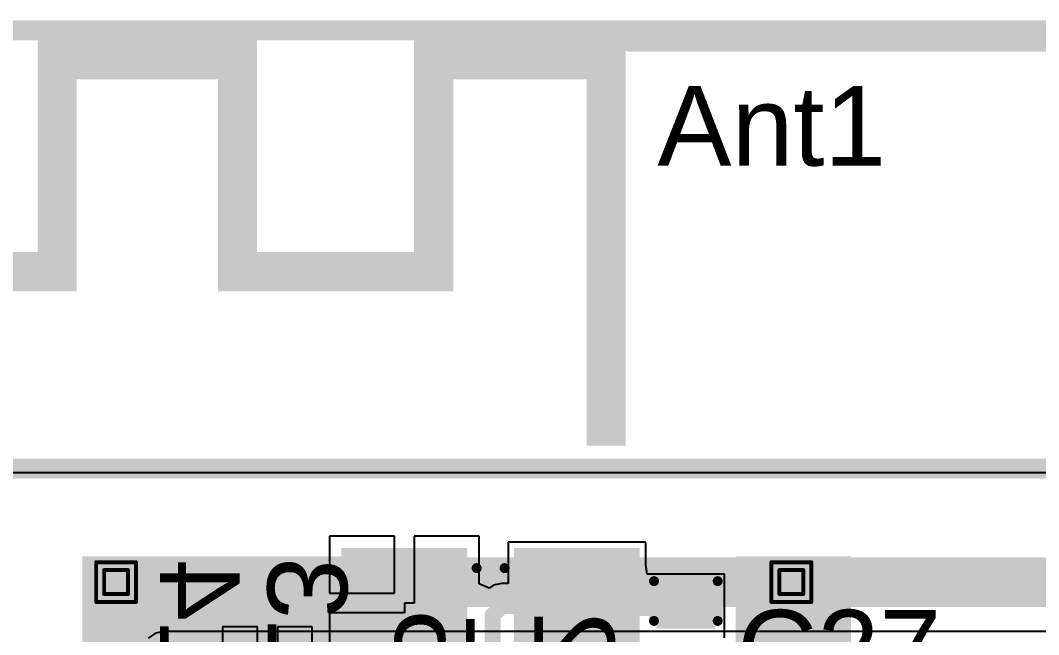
# Model space of a CAD drawing. Header units: inches. Extents: x -8 to 208, y -3 to 109.
# Drawn here: x 8.96 to 21.95, y 54.78 to 62.61 of the extents above; entities that cross this region are included whole.
import ezdxf

# ---------------------------------------------------------------- set-up
doc = ezdxf.new("R2010")
doc.units = ezdxf.units.IN
for name, color, linetype in [('BottomLayer', 5, 'Continuous'), ('BottomOverlay', 54, 'Continuous'), ('DrillDrawing', 1, 'Continuous'), ('Mechanical2', 216, 'Continuous'), ('TopLayer', 1, 'Continuous'), ('TopOverlay', 2, 'Continuous'), ('TopPaste', 8, 'Continuous'), ('TopSolder', 216, 'Continuous'), ('ViaHoleLayer', 16, 'Continuous')]:
    doc.layers.add(name, color=color, linetype=linetype)
doc.styles.add('Arial', font='', dxfattribs={"height": 0.2})
doc.styles.get('Arial').set_extended_font_data('Arial')

# ---------------------------------------------------------------- blocks, each defined once
blk = doc.blocks.new('ESP_P_____A_______4')
at = {"layer": 'TopLayer'}
for points in [[(7, 5.41), (7, 4.91), (9.8, 4.91), (9.8, 5.41)], [(11.8, 5.41), (11.8, 4.91), (14.5, 4.91), (14.5, 5.41)], [(7.5, 5.029), (7, 5.029), (7, 2.21), (7.5, 2.21)], [(9.3, 2.21), (9.8, 2.21), (9.8, 5.029), (9.3, 5.029)], [(12.3, 5.055), (11.8, 5.055), (11.8, 2.21), (12.3, 2.21)], [(14, 0.24), (14.5, 0.24), (14.5, 5.055), (14, 5.055)], [(7.137, 2.21), (7.137, 2.71), (4.877, 2.71), (4.877, 2.21)], [(11.963, 2.21), (11.963, 2.71), (9.652, 2.71), (9.652, 2.21)]]:
    blk.add_hatch(color=1, dxfattribs=at).paths.add_polyline_path(points)
blk = doc.blocks.new('X322540MPB4SI__14')
at = {"layer": 'TopLayer'}
for points in [[(-1.8, 1.45), (-0.4, 1.45), (-0.4, 0.25), (-1.8, 0.25)], [(0.4, 1.45), (1.8, 1.45), (1.8, 0.25), (0.4, 0.25)], [(-1.8, -0.25), (-0.4, -0.25), (-0.4, -1.45), (-1.8, -1.45)], [(0.4, -0.25), (1.8, -0.25), (1.8, -1.45), (0.4, -1.45)]]:
    blk.add_hatch(color=1, dxfattribs=at).paths.add_polyline_path(points)
at = {"layer": 'TopPaste'}
for points in [[(-1.8, 1.45), (-0.4, 1.45), (-0.4, 0.25), (-1.8, 0.25)], [(0.4, 1.45), (1.8, 1.45), (1.8, 0.25), (0.4, 0.25)], [(-1.8, -0.25), (-0.4, -0.25), (-0.4, -1.45), (-1.8, -1.45)], [(0.4, -0.25), (1.8, -0.25), (1.8, -1.45), (0.4, -1.45)]]:
    blk.add_hatch(color=8, dxfattribs=at).paths.add_polyline_path(points)
at = {"layer": 'TopSolder'}
for points in [[(-1.902, 1.552), (-0.298, 1.552), (-0.298, 0.148), (-1.902, 0.148)], [(0.298, 1.552), (1.902, 1.552), (1.902, 0.148), (0.298, 0.148)], [(-1.902, -0.148), (-0.298, -0.148), (-0.298, -1.552), (-1.902, -1.552)], [(0.298, -0.148), (1.902, -0.148), (1.902, -1.552), (0.298, -1.552)]]:
    blk.add_hatch(color=216, dxfattribs=at).paths.add_polyline_path(points)
at = {"layer": 'TopOverlay'}
for points in [[(-0.178, 1.295, 0.127, 0.127, 0), (0.178, 1.295, 0.127, 0.127, 0)], [(-1.651, -0.076, 0.127, 0.127, 0), (-1.651, 0.076, 0.127, 0.127, 0)], [(1.651, -0.076, 0.127, 0.127, 0), (1.651, 0.076, 0.127, 0.127, 0)], [(-2.134, -0.711, 0.2, 0.2, 0), (-1.981, -0.864, 0.2, 0.2, 0)], [(-2.134, -1.016, 0.2, 0.2, 0), (-2.134, -0.711, 0.2, 0.2, 0)], [(-2.134, -1.016, 0.2, 0.2, 0), (-1.981, -0.864, 0.2, 0.2, 0)], [(-0.178, -1.295, 0.127, 0.127, 0), (0.178, -1.295, 0.127, 0.127, 0)]]:
    blk.add_lwpolyline(points, format="xyseb", dxfattribs=at)
for points in [[(-0.21, 1.295, 0.0635, 0.0635, 1), (-0.146, 1.295, 0.0635, 0.0635, 1)], [(0.146, 1.295, 0.0635, 0.0635, 1), (0.21, 1.295, 0.0635, 0.0635, 1)], [(-1.683, 0.076, 0.0635, 0.0635, 1), (-1.619, 0.076, 0.0635, 0.0635, 1)], [(1.619, 0.076, 0.0635, 0.0635, 1), (1.683, 0.076, 0.0635, 0.0635, 1)], [(-1.683, -0.076, 0.0635, 0.0635, 1), (-1.619, -0.076, 0.0635, 0.0635, 1)], [(1.619, -0.076, 0.0635, 0.0635, 1), (1.683, -0.076, 0.0635, 0.0635, 1)], [(-2.184, -0.711, 0.1, 0.1, 1), (-2.084, -0.711, 0.1, 0.1, 1)], [(-2.184, -0.711, 0.1, 0.1, 1), (-2.084, -0.711, 0.1, 0.1, 1)], [(-2.031, -0.864, 0.1, 0.1, 1), (-1.931, -0.864, 0.1, 0.1, 1)], [(-2.031, -0.864, 0.1, 0.1, 1), (-1.931, -0.864, 0.1, 0.1, 1)], [(-2.184, -1.016, 0.1, 0.1, 1), (-2.084, -1.016, 0.1, 0.1, 1)], [(-2.184, -1.016, 0.1, 0.1, 1), (-2.084, -1.016, 0.1, 0.1, 1)], [(-0.21, -1.295, 0.0635, 0.0635, 1), (-0.146, -1.295, 0.0635, 0.0635, 1)], [(0.146, -1.295, 0.0635, 0.0635, 1), (0.21, -1.295, 0.0635, 0.0635, 1)]]:
    blk.add_lwpolyline(points, format="xyseb", close=True, dxfattribs=at)
blk = doc.blocks.new('C___0402_132')
at = {"layer": 'TopLayer'}
for points in [[(-0.699, -0.318), (-0.699, 0.318), (-0.241, 0.318), (-0.241, -0.318)], [(0.241, -0.318), (0.241, 0.318), (0.699, 0.318), (0.699, -0.318)]]:
    blk.add_hatch(color=1, dxfattribs=at).paths.add_polyline_path(points)
at = {"layer": 'TopPaste'}
for points in [[(-0.699, -0.318), (-0.699, 0.318), (-0.241, 0.318), (-0.241, -0.318)], [(0.241, -0.318), (0.241, 0.318), (0.699, 0.318), (0.699, -0.318)]]:
    blk.add_hatch(color=8, dxfattribs=at).paths.add_polyline_path(points)
at = {"layer": 'TopSolder'}
for points in [[(-0.758, -0.377), (-0.758, 0.377), (-0.181, 0.377), (-0.181, -0.377)], [(0.181, -0.377), (0.181, 0.377), (0.758, 0.377), (0.758, -0.377)]]:
    blk.add_hatch(color=216, dxfattribs=at).paths.add_polyline_path(points)
at = {"layer": 'TopOverlay'}
for points in [[(-0.787, 0.406, 0.127, 0.127, 0), (-0.787, -0.406, 0.127, 0.127, 0)], [(-0.787, 0.406, 0.127, 0.127, 0), (-0.279, 0.406, 0.127, 0.127, 0)], [(0.279, 0.406, 0.127, 0.127, 0), (0.787, 0.406, 0.127, 0.127, 0)], [(0.787, 0.406, 0.127, 0.127, 0), (0.787, -0.406, 0.127, 0.127, 0)], [(-0.787, -0.406, 0.127, 0.127, 0), (-0.279, -0.406, 0.127, 0.127, 0)], [(0.279, -0.406, 0.127, 0.127, 0), (0.787, -0.406, 0.127, 0.127, 0)]]:
    blk.add_lwpolyline(points, format="xyseb", dxfattribs=at)
for points in [[(-0.819, 0.406, 0.0635, 0.0635, 1), (-0.756, 0.406, 0.0635, 0.0635, 1)], [(-0.819, 0.406, 0.0635, 0.0635, 1), (-0.756, 0.406, 0.0635, 0.0635, 1)], [(-0.311, 0.406, 0.0635, 0.0635, 1), (-0.248, 0.406, 0.0635, 0.0635, 1)], [(0.248, 0.406, 0.0635, 0.0635, 1), (0.311, 0.406, 0.0635, 0.0635, 1)], [(0.756, 0.406, 0.0635, 0.0635, 1), (0.819, 0.406, 0.0635, 0.0635, 1)], [(0.756, 0.406, 0.0635, 0.0635, 1), (0.819, 0.406, 0.0635, 0.0635, 1)], [(-0.819, -0.406, 0.0635, 0.0635, 1), (-0.756, -0.406, 0.0635, 0.0635, 1)], [(-0.819, -0.406, 0.0635, 0.0635, 1), (-0.756, -0.406, 0.0635, 0.0635, 1)], [(-0.311, -0.406, 0.0635, 0.0635, 1), (-0.248, -0.406, 0.0635, 0.0635, 1)], [(0.248, -0.406, 0.0635, 0.0635, 1), (0.311, -0.406, 0.0635, 0.0635, 1)], [(0.756, -0.406, 0.0635, 0.0635, 1), (0.819, -0.406, 0.0635, 0.0635, 1)], [(0.756, -0.406, 0.0635, 0.0635, 1), (0.819, -0.406, 0.0635, 0.0635, 1)]]:
    blk.add_lwpolyline(points, format="xyseb", close=True, dxfattribs=at)

msp = doc.modelspace()

# ---------------------------------------------------------------- hatches: boundary and pattern name
at = {"layer": 'BottomLayer'}
h = msp.add_hatch(color=5, dxfattribs=at)
edge = h.paths.add_edge_path()
edge.add_arc((10.185, 55.448), 0.3, 0, 360)
h = msp.add_hatch(color=5, dxfattribs=at)
edge = h.paths.add_edge_path()
edge.add_arc((18.796, 55.448), 0.3, 0, 360)
at = {"layer": 'TopLayer'}
for points in [[(9.754, 54.534), (14.554, 54.534), (14.554, 55.778), (9.754, 55.778)], [(18.085, 52.908), (19.558, 52.908), (19.558, 55.778), (18.085, 55.778)]]:
    msp.add_hatch(color=1, dxfattribs=at).paths.add_polyline_path(points)
h = msp.add_hatch(color=1, dxfattribs=at)
edge = h.paths.add_edge_path()
edge.add_arc((10.185, 55.448), 0.3, 0, 360)
h = msp.add_hatch(color=1, dxfattribs=at)
edge = h.paths.add_edge_path()
edge.add_arc((18.796, 55.448), 0.3, 0, 360)
at = {"layer": 'ViaHoleLayer'}
h = msp.add_hatch(color=16, dxfattribs=at)
edge = h.paths.add_edge_path()
edge.add_arc((10.185, 55.448), 0.15, 0, 360)
h = msp.add_hatch(color=16, dxfattribs=at)
edge = h.paths.add_edge_path()
edge.add_arc((18.796, 55.448), 0.15, 0, 360)

# ---------------------------------------------------------------- linework, layer by layer
at = {"layer": 'BottomLayer'}
for p, q in [((1.143, 56.846), (31.081, 56.846)), ((10.686, 54.797), (10.594, 54.735)), ((10.795, 54.819), (10.686, 54.797)), ((36.093, 54.819), (10.795, 54.819))]:
    msp.add_line(p, q, dxfattribs=at)
for points in [[(10.185, 55.448, 0.635, 0.635, 0), (18.796, 55.448, 0.635, 0.635, 0)], [(18.796, 55.448, 0.635, 0.635, 0), (31.242, 55.448, 0.635, 0.635, 0)]]:
    msp.add_lwpolyline(points, format="xyseb", dxfattribs=at)
for points in [[(10.027, 55.448, 0.318, 0.318, 1), (10.344, 55.448, 0.318, 0.318, 1)], [(18.637, 55.448, 0.318, 0.318, 1), (18.955, 55.448, 0.318, 0.318, 1)], [(18.637, 55.448, 0.318, 0.318, 1), (18.955, 55.448, 0.318, 0.318, 1)]]:
    msp.add_lwpolyline(points, format="xyseb", close=True, dxfattribs=at)
at = {"layer": 'DrillDrawing'}
for points in [[(9.931, 55.702, 0.0508, 0.0508, 0), (10.439, 55.702, 0.0508, 0.0508, 0)], [(9.931, 55.194, 0.0508, 0.0508, 0), (9.931, 55.702, 0.0508, 0.0508, 0)], [(10.439, 55.194, 0.0508, 0.0508, 0), (10.439, 55.702, 0.0508, 0.0508, 0)], [(18.542, 55.702, 0.0508, 0.0508, 0), (19.05, 55.702, 0.0508, 0.0508, 0)], [(18.542, 55.194, 0.0508, 0.0508, 0), (18.542, 55.702, 0.0508, 0.0508, 0)], [(19.05, 55.194, 0.0508, 0.0508, 0), (19.05, 55.702, 0.0508, 0.0508, 0)], [(10.033, 55.601, 0.0508, 0.0508, 0), (10.338, 55.601, 0.0508, 0.0508, 0)], [(10.033, 55.296, 0.0508, 0.0508, 0), (10.033, 55.601, 0.0508, 0.0508, 0)], [(10.338, 55.296, 0.0508, 0.0508, 0), (10.338, 55.601, 0.0508, 0.0508, 0)], [(18.644, 55.601, 0.0508, 0.0508, 0), (18.948, 55.601, 0.0508, 0.0508, 0)], [(18.644, 55.296, 0.0508, 0.0508, 0), (18.644, 55.601, 0.0508, 0.0508, 0)], [(18.948, 55.296, 0.0508, 0.0508, 0), (18.948, 55.601, 0.0508, 0.0508, 0)], [(10.033, 55.296, 0.0508, 0.0508, 0), (10.338, 55.296, 0.0508, 0.0508, 0)], [(18.644, 55.296, 0.0508, 0.0508, 0), (18.948, 55.296, 0.0508, 0.0508, 0)], [(9.931, 55.194, 0.0508, 0.0508, 0), (10.439, 55.194, 0.0508, 0.0508, 0)], [(18.542, 55.194, 0.0508, 0.0508, 0), (19.05, 55.194, 0.0508, 0.0508, 0)]]:
    msp.add_lwpolyline(points, format="xyseb", dxfattribs=at)
for points in [[(9.919, 55.702, 0.0254, 0.0254, 1), (9.944, 55.702, 0.0254, 0.0254, 1)], [(9.919, 55.702, 0.0254, 0.0254, 1), (9.944, 55.702, 0.0254, 0.0254, 1)], [(10.427, 55.702, 0.0254, 0.0254, 1), (10.452, 55.702, 0.0254, 0.0254, 1)], [(10.427, 55.702, 0.0254, 0.0254, 1), (10.452, 55.702, 0.0254, 0.0254, 1)], [(18.529, 55.702, 0.0254, 0.0254, 1), (18.555, 55.702, 0.0254, 0.0254, 1)], [(18.529, 55.702, 0.0254, 0.0254, 1), (18.555, 55.702, 0.0254, 0.0254, 1)], [(19.037, 55.702, 0.0254, 0.0254, 1), (19.063, 55.702, 0.0254, 0.0254, 1)], [(19.037, 55.702, 0.0254, 0.0254, 1), (19.063, 55.702, 0.0254, 0.0254, 1)], [(10.02, 55.601, 0.0254, 0.0254, 1), (10.046, 55.601, 0.0254, 0.0254, 1)], [(10.02, 55.601, 0.0254, 0.0254, 1), (10.046, 55.601, 0.0254, 0.0254, 1)], [(10.325, 55.601, 0.0254, 0.0254, 1), (10.351, 55.601, 0.0254, 0.0254, 1)], [(10.325, 55.601, 0.0254, 0.0254, 1), (10.351, 55.601, 0.0254, 0.0254, 1)], [(18.631, 55.601, 0.0254, 0.0254, 1), (18.656, 55.601, 0.0254, 0.0254, 1)], [(18.631, 55.601, 0.0254, 0.0254, 1), (18.656, 55.601, 0.0254, 0.0254, 1)], [(18.936, 55.601, 0.0254, 0.0254, 1), (18.961, 55.601, 0.0254, 0.0254, 1)], [(18.936, 55.601, 0.0254, 0.0254, 1), (18.961, 55.601, 0.0254, 0.0254, 1)], [(10.02, 55.296, 0.0254, 0.0254, 1), (10.046, 55.296, 0.0254, 0.0254, 1)], [(10.02, 55.296, 0.0254, 0.0254, 1), (10.046, 55.296, 0.0254, 0.0254, 1)], [(10.325, 55.296, 0.0254, 0.0254, 1), (10.351, 55.296, 0.0254, 0.0254, 1)], [(10.325, 55.296, 0.0254, 0.0254, 1), (10.351, 55.296, 0.0254, 0.0254, 1)], [(18.631, 55.296, 0.0254, 0.0254, 1), (18.656, 55.296, 0.0254, 0.0254, 1)], [(18.631, 55.296, 0.0254, 0.0254, 1), (18.656, 55.296, 0.0254, 0.0254, 1)], [(18.936, 55.296, 0.0254, 0.0254, 1), (18.961, 55.296, 0.0254, 0.0254, 1)], [(18.936, 55.296, 0.0254, 0.0254, 1), (18.961, 55.296, 0.0254, 0.0254, 1)], [(9.919, 55.194, 0.0254, 0.0254, 1), (9.944, 55.194, 0.0254, 0.0254, 1)], [(9.919, 55.194, 0.0254, 0.0254, 1), (9.944, 55.194, 0.0254, 0.0254, 1)], [(10.427, 55.194, 0.0254, 0.0254, 1), (10.452, 55.194, 0.0254, 0.0254, 1)], [(10.427, 55.194, 0.0254, 0.0254, 1), (10.452, 55.194, 0.0254, 0.0254, 1)], [(18.529, 55.194, 0.0254, 0.0254, 1), (18.555, 55.194, 0.0254, 0.0254, 1)], [(18.529, 55.194, 0.0254, 0.0254, 1), (18.555, 55.194, 0.0254, 0.0254, 1)], [(19.037, 55.194, 0.0254, 0.0254, 1), (19.063, 55.194, 0.0254, 0.0254, 1)], [(19.037, 55.194, 0.0254, 0.0254, 1), (19.063, 55.194, 0.0254, 0.0254, 1)]]:
    msp.add_lwpolyline(points, format="xyseb", close=True, dxfattribs=at)
at = {"layer": 'Mechanical2'}
msp.add_lwpolyline([(0, 62.484, 0.254, 0.254, 0), (87.732, 62.484, 0.254, 0.254, 0)], format="xyseb", dxfattribs=at)
at = {"layer": 'TopLayer'}
for p, q in [((5.261, 56.846), (31.081, 56.846)), ((13.734, 56.035), (12.907, 56.035)), ((12.907, 56.035), (12.907, 55.308)), ((13.734, 55.308), (13.734, 56.035)), ((14.815, 56.035), (13.988, 56.035)), ((13.988, 56.035), (13.988, 55.181)), ((14.815, 55.426), (14.815, 56.035)), ((16.938, 55.958), (15.183, 55.958)), ((15.183, 55.958), (15.183, 55.428)), ((16.938, 55.67), (16.938, 55.958)), ((16.955, 55.55), (16.938, 55.67)), ((17.945, 55.55), (16.955, 55.55)), ((17.945, 54.737), (17.945, 55.55)), ((14.822, 55.42), (14.815, 55.426)), ((14.942, 55.37), (14.822, 55.42)), ((14.996, 55.407), (14.942, 55.37)), ((15.105, 55.428), (14.996, 55.407)), ((15.183, 55.428), (15.105, 55.428)), ((12.907, 55.308), (13.734, 55.308)), ((13.861, 55.054), (12.907, 55.054)), ((12.907, 55.054), (12.907, 54.327)), ((13.988, 55.181), (13.861, 55.181)), ((13.861, 55.181), (13.861, 55.054)), ((11.989, 54.877), (11.544, 54.877)), ((11.544, 54.877), (11.544, 54.521)), ((11.989, 54.521), (11.989, 54.877)), ((12.687, 54.877), (12.243, 54.877)), ((12.243, 54.877), (12.243, 54.521)), ((12.687, 54.521), (12.687, 54.877))]:
    msp.add_line(p, q, dxfattribs=at)
for points in [[(14.986, 55.024, 0.203, 0.203, 0), (15.105, 55.143, 0.203, 0.203, 0)], [(15.105, 55.143, 0.203, 0.203, 0), (16.061, 55.143, 0.203, 0.203, 0)], [(16.061, 55.181, 0.254, 0.254, 0), (16.098, 55.143, 0.254, 0.254, 0)], [(16.098, 55.143, 0.254, 0.254, 0), (17.45, 55.143, 0.254, 0.254, 0)], [(14.986, 52.807, 0.203, 0.203, 0), (14.986, 55.024, 0.203, 0.203, 0)]]:
    msp.add_lwpolyline(points, format="xyseb", dxfattribs=at)
for points in [[(15.054, 55.143, 0.102, 0.102, 1), (15.156, 55.143, 0.102, 0.102, 1)], [(15.054, 55.143, 0.102, 0.102, 1), (15.156, 55.143, 0.102, 0.102, 1)], [(15.997, 55.181, 0.127, 0.127, 1), (16.124, 55.181, 0.127, 0.127, 1)], [(16.01, 55.143, 0.102, 0.102, 1), (16.111, 55.143, 0.102, 0.102, 1)], [(16.034, 55.143, 0.127, 0.127, 1), (16.161, 55.143, 0.127, 0.127, 1)], [(16.034, 55.143, 0.127, 0.127, 1), (16.161, 55.143, 0.127, 0.127, 1)], [(17.386, 55.143, 0.127, 0.127, 1), (17.513, 55.143, 0.127, 0.127, 1)], [(14.935, 55.024, 0.102, 0.102, 1), (15.037, 55.024, 0.102, 0.102, 1)], [(14.935, 55.024, 0.102, 0.102, 1), (15.037, 55.024, 0.102, 0.102, 1)]]:
    msp.add_lwpolyline(points, format="xyseb", close=True, dxfattribs=at)
at = {"layer": 'TopOverlay'}
for points in [[(16.741, 62.338, 0.254, 0.254, 0), (31.775, 62.338, 0.254, 0.254, 0)], [(0.102, 56.896, 0.254, 0.254, 0), (31.801, 56.896, 0.254, 0.254, 0)]]:
    msp.add_lwpolyline(points, format="xyseb", dxfattribs=at)
msp.add_lwpolyline([(16.678, 62.338, 0.127, 0.127, 1), (16.805, 62.338, 0.127, 0.127, 1)], format="xyseb", close=True, dxfattribs=at)

# ---------------------------------------------------------------- block references
for name, p in [('ESP_P_____A_______4', (2.184, 56.947)), ('X322540MPB4SI__14', (14.961, 54.331))]:
    msp.add_blockref(name, p)
at = {"rotation": 90}
msp.add_blockref('C___0402_132', (17.45, 54.673), dxfattribs=at)

# ---------------------------------------------------------------- texts
at = {"layer": 'BottomOverlay', "style": 'Arial', "text_generation_flag": 2}
for s, p in [('C13', (12.116, 53.163)), ('C14', (10.744, 53.137)), ('R5', (13.742, 53.281)), ('C12', (15.52, 52.477))]:
    msp.add_text(s, height=1.016, rotation=270, dxfattribs=at).set_placement(p)
at = {"layer": 'TopOverlay', "style": 'Arial'}
for s, p in [('Ant1', (17.086, 60.757)), ('C27', (18.102, 54.077))]:
    msp.add_text(s, height=1.016, dxfattribs=at).set_placement(p)

doc.saveas('drawing.dxf')
